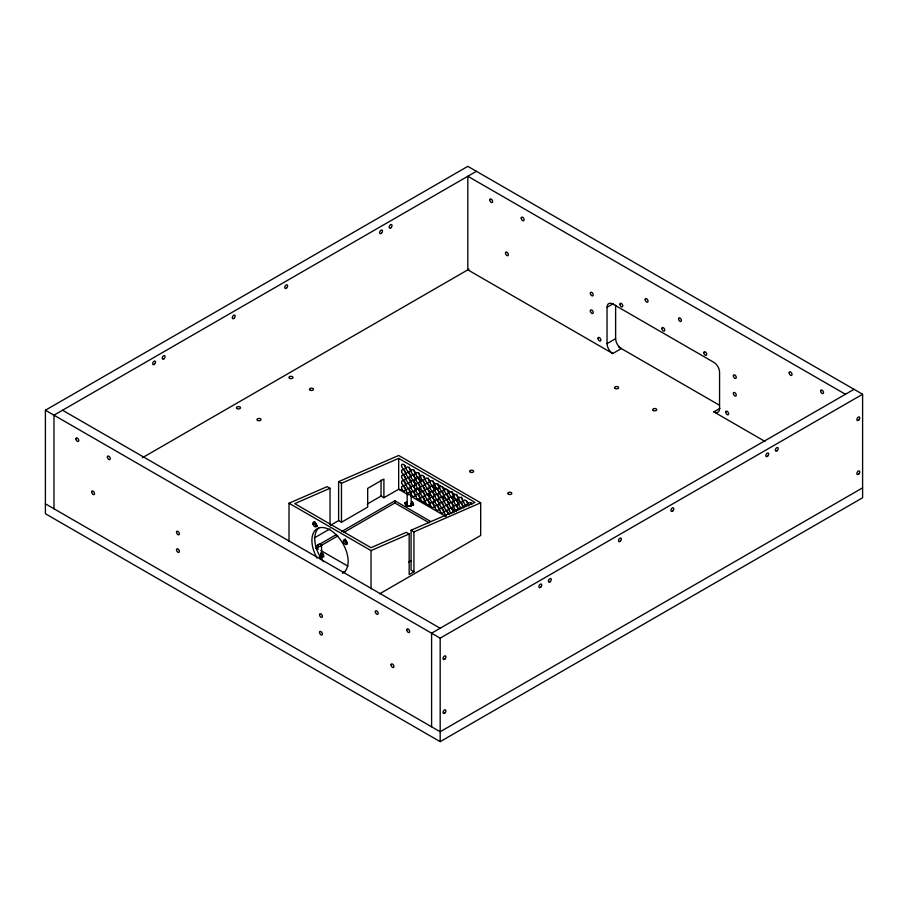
<?xml version="1.0" encoding="UTF-8"?>
<svg xmlns="http://www.w3.org/2000/svg" width="908" height="908" viewBox="0 0 908 908"><rect width="100%" height="100%" fill="white"/><g stroke="black" fill="none" stroke-linecap="round" stroke-linejoin="round"><path stroke-width="1.36" d="M45.4 503.826L45.4 513.735L440.176 741.654L862.6 497.766L862.6 394.265L467.824 166.346L45.4 410.234L45.4 503.826L440.176 731.746L862.6 487.857M476.405 171.306L53.981 415.183L53.981 508.775M142.397 457.734L469.039 269.143M615.624 305.122L615.624 338.661A8.093 4.676 60 0 0 621.344 348.57L612.764 353.53A8.093 4.676 60 0 1 607.043 343.621L607.043 307.279L613.172 303.749M607.043 343.621L615.624 338.661M330.591 525.233L338.605 520.602L341.465 522.259L367.683 507.118L367.683 488.402L383.902 479.038L383.902 497.754L381.042 496.109L367.138 504.133M314.202 537.99L330.024 528.865M383.902 497.754L398.68 489.23L403.685 491.001M315.984 546.332L336.607 534.415M341.465 531.623L394.866 500.785L430.415 521.317M315.984 548.534L318.402 547.127M320.83 545.731L337.821 535.924M343.894 532.417L394.866 502.987L429.189 522.804M406.966 502.76L404.866 503.974L404.866 502.873L406.966 501.659M320.683 557.773L323.827 555.957L322.68 553.471L320.535 553.142M413.469 504.201L413.469 505.302L412.311 501.727L413.469 504.201L410.325 506.017L406.024 505.359L404.866 502.873M408.816 562.097L411.245 560.69M413.935 571.802L411.074 570.156L411.074 530.249L413.935 531.895L413.935 571.802L409.168 574.56L409.168 533.972L406.307 532.315L371.02 547.683L294.737 503.645L330.024 488.277L330.024 524.665M379.555 593.855L480.684 535.47L480.684 502.816L398.68 455.476L338.605 481.637L338.605 520.602M765.024 441.436L713.847 411.88L719.976 408.35M854.019 389.316L431.595 633.194L431.595 726.786M45.4 410.234L440.176 638.154L862.6 394.265M289.016 541.509L289.016 503.236L327.164 486.631L330.024 488.277M338.605 481.637L341.465 483.294L398.68 458.37L474.963 502.419L411.074 530.249M289.016 503.236L371.02 550.589L409.168 533.972M413.935 531.895L480.684 502.816M320.535 554.243L322.68 554.572L323.827 557.058M454.772 498.072L450.652 497.278M430.937 495.314L426.817 494.531M445.238 498.072L441.118 497.278M459.539 500.819L455.419 500.036M451.832 513.145A2.701 1.555 60 0 1 449.312 510.33A2.701 1.555 60 0 1 450.652 508.287L456.372 510.353A2.701 1.555 60 0 0 457.36 507.39A2.701 1.555 60 0 0 454.17 506.006A2.701 1.555 60 0 0 455.895 510.148L456.372 510.353M450.652 508.287L451.128 508.491A2.701 1.555 60 0 1 452.854 512.634M422.515 501.886L426.363 503.838L422.753 502.011M427.282 504.644L431.13 506.596L427.52 504.757M845.439 394.265L467.824 176.254L467.824 269.846L612.764 353.53M618.62 347.004L719.159 405.047M407.159 494.122L398.68 489.23L398.68 458.37M410.791 496.222L445.907 516.493M315.995 547.74L318.447 549.158M320.899 550.566L347.866 566.138M62.561 410.234L440.176 628.245M454.976 494.474L451.367 492.136M450.209 491.716L446.6 489.378M445.442 488.969L441.833 486.631M440.675 486.211L437.066 483.873M431.811 485.212L436.816 489.23M417.271 476.768L421.391 480.741M415.841 484.69L414.286 482.318M440.176 638.154L440.176 741.654M411.131 493.611A2.701 1.555 60 0 0 414.286 496.54A2.701 1.555 60 0 0 413.537 492.386A2.701 1.555 60 0 0 411.131 493.611L411.211 504.655M407.159 493.634L407.159 506.028M406.024 505.359L406.024 506.46M394.866 500.785L394.866 502.987M381.042 480.06L381.042 496.109M371.02 550.589L371.02 588.861M341.465 483.294L341.465 522.259M322.68 553.471L322.68 554.572M321.568 545.39A2.02 1.169 0 0 1 318.538 546.4A2.02 1.169 0 0 1 318.538 544.38A2.02 1.169 0 0 1 321.568 545.39L321.568 557.773M317.074 558.045A25.617 14.789 60 0 1 317.437 528.569A25.617 14.789 60 0 1 343.145 544.028A25.617 14.789 60 0 1 342.429 573.3M406.58 506.176A2.701 1.555 0 0 1 406.761 505.03M411.767 505.302A2.701 1.555 0 0 0 411.642 505.12A2.701 1.555 0 0 0 411.074 504.644M320.91 556.15A2.701 1.555 0 0 1 322.068 558.023M345.29 571.643A25.617 14.789 60 0 1 343.53 572.312M323.498 561.712A25.617 14.789 60 0 1 318.924 527.843M347.412 543.699A2.701 1.555 60 0 1 345.097 541.497A2.701 1.555 60 0 1 345.403 538.887M317.312 526.061A2.701 1.555 60 0 1 314.985 524.631A2.701 1.555 60 0 1 314.474 521.703M448.098 512.929A2.701 1.555 60 0 1 447.496 511.737M438.984 507.935A2.701 1.555 60 0 1 437.781 505.336M443.535 510.444A2.701 1.555 60 0 1 442.548 508.083M448.983 508.344A2.701 1.555 60 0 1 448.518 507.935M448.098 507.424A2.701 1.555 60 0 1 447.496 506.233M424.456 499.434A2.701 1.555 60 0 1 423.48 497.073M453.512 510.909A2.701 1.555 60 0 1 452.263 508.991M429.904 497.334A2.701 1.555 60 0 1 428.417 495.223M434.444 499.899A2.701 1.555 60 0 1 433.014 497.073M438.984 502.43A2.701 1.555 60 0 1 437.781 499.831M419.905 496.926A2.701 1.555 60 0 1 418.713 494.327M434.444 494.383A2.701 1.555 60 0 1 433.014 491.569M424.456 493.929A2.701 1.555 60 0 1 423.48 491.569M471.751 504.394A2.701 1.555 60 0 1 471.15 502.578M415.365 494.383A2.701 1.555 60 0 1 413.935 491.569M453.512 499.888A2.701 1.555 60 0 1 452.082 497.073M448.983 497.323A2.701 1.555 60 0 1 447.496 495.223M462.603 499.434A2.701 1.555 60 0 1 461.616 497.073M438.984 496.926A2.701 1.555 60 0 1 437.781 494.327M429.904 491.818A2.701 1.555 60 0 1 428.417 489.718M468.051 502.839A2.701 1.555 60 0 1 466.564 500.728M458.052 507.935A2.701 1.555 60 0 1 456.849 505.336M443.535 493.929A2.701 1.555 60 0 1 442.548 491.569M448.983 502.839A2.701 1.555 60 0 1 447.496 500.728M453.512 505.404A2.701 1.555 60 0 1 452.082 502.578M443.535 504.939A2.701 1.555 60 0 1 442.548 502.578M462.603 504.939A2.701 1.555 60 0 1 461.616 502.578M458.052 502.43A2.701 1.555 60 0 1 456.849 499.831M443.535 499.434A2.701 1.555 60 0 1 442.548 497.073M434.444 505.404A2.701 1.555 60 0 1 433.014 502.578M419.905 485.916A2.701 1.555 60 0 1 418.736 483.601M410.836 491.818A2.701 1.555 60 0 1 409.349 489.718M458.052 496.926A2.701 1.555 60 0 1 456.849 494.327M448.983 491.818A2.701 1.555 60 0 1 447.496 489.718M419.905 491.421A2.701 1.555 60 0 1 418.713 488.81M429.904 502.839A2.701 1.555 60 0 1 428.417 500.728M453.512 494.383A2.701 1.555 60 0 1 452.082 491.569M438.984 491.421A2.701 1.555 60 0 1 437.781 488.81M415.365 488.879A2.701 1.555 60 0 1 413.969 486.359M424.456 488.425A2.701 1.555 60 0 1 423.764 487.278M443.535 488.425A2.701 1.555 60 0 1 442.843 487.278M434.444 488.879A2.701 1.555 60 0 1 433.037 486.359M429.904 486.313A2.701 1.555 60 0 1 428.531 484.52M438.984 485.916A2.701 1.555 60 0 1 437.804 483.601M434.444 483.374A2.701 1.555 60 0 1 433.037 480.854M424.456 482.92A2.701 1.555 60 0 1 423.764 481.773M410.836 486.313A2.701 1.555 60 0 1 409.463 484.52M419.905 480.411A2.701 1.555 60 0 1 418.736 478.096M429.904 480.809A2.701 1.555 60 0 1 428.27 478.096M415.365 483.374A2.701 1.555 60 0 1 413.969 480.854M424.456 477.415A2.701 1.555 60 0 1 423.764 476.269M405.388 488.425A2.701 1.555 60 0 1 404.696 487.278M410.836 480.809A2.701 1.555 60 0 1 409.202 478.096M415.365 477.869A2.701 1.555 60 0 1 413.969 475.349M419.905 474.907A2.701 1.555 60 0 1 418.736 472.591M410.836 469.799A2.701 1.555 60 0 1 409.202 467.087M405.388 482.92A2.701 1.555 60 0 1 404.696 481.773M415.365 472.364A2.701 1.555 60 0 1 413.969 469.833M410.836 475.304A2.701 1.555 60 0 1 409.202 472.591M405.388 477.415A2.701 1.555 60 0 1 404.696 476.269M405.388 471.91A2.701 1.555 60 0 1 404.696 470.753M405.388 466.406A2.701 1.555 60 0 1 404.696 465.248M320.91 555.049A2.701 1.555 0 0 1 322.192 556.638A2.701 1.555 0 0 1 320.127 557.909M408.418 506.131A2.701 1.555 0 0 0 410.087 506.108A2.701 1.555 0 0 0 411.835 504.394A2.701 1.555 0 0 0 411.642 504.019A2.701 1.555 0 0 0 410.825 503.407M407.147 503.611A2.701 1.555 0 0 0 406.5 504.882A2.701 1.555 0 0 0 406.693 505.268A2.701 1.555 0 0 0 408.089 506.074A2.701 1.555 0 0 0 408.418 506.142M347.424 543.211A4.041 2.338 60 0 1 345.415 539.874M317.267 525.88A4.041 2.338 60 0 1 314.815 521.805M319.31 556.343A4.041 2.338 60 0 1 319.832 557.206M320.036 557.671A4.041 2.338 60 0 1 320.433 559.044M446.361 515.653A2.701 1.555 60 0 1 444.455 512.396A2.701 1.555 60 0 1 446.282 511.204A2.701 1.555 60 0 1 448.257 514.405M463.704 507.89A2.701 1.555 60 0 1 464.124 505.586A2.701 1.555 60 0 1 466.349 506.539M458.756 509.74A2.701 1.555 60 0 1 461.139 508.832M407.976 493.475A2.701 1.555 60 0 1 406.341 489.934A2.701 1.555 60 0 1 408.691 489.571A2.701 1.555 60 0 1 410.03 493.158M468.891 506.04A2.701 1.555 60 0 1 468.8 502.884A2.701 1.555 60 0 1 471.502 504.337M453.989 512.487A2.701 1.555 60 0 1 456.372 511.59M449.312 514.473A2.701 1.555 60 0 1 450.005 513.769M607.043 307.279A8.093 4.676 60 0 1 612.764 303.976L713.847 362.337A8.093 4.676 60 0 1 719.567 372.246L719.567 408.577A8.093 4.676 60 0 1 713.847 411.88M411.211 505.756A2.02 1.169 0 0 1 410.938 506.335M407.431 506.335A2.02 1.169 0 0 1 407.159 505.756M320.978 556.672A2.02 1.169 0 0 1 321.296 558.079M421.391 489.809L417.044 488.981L421.391 489.809M417.986 499.252L421.596 501.091L417.986 499.252M407.749 494.463A2.02 1.169 0 0 0 411.131 493.941A2.02 1.169 0 0 0 408.657 492.511A2.02 1.169 0 0 0 407.749 494.463M343.428 541.509A2.701 1.555 60 0 0 346.584 544.437A2.701 1.555 60 0 0 345.834 540.283A2.701 1.555 60 0 0 343.428 541.509M312.908 523.893A2.701 1.555 60 0 0 316.075 526.822A2.701 1.555 60 0 0 315.314 522.668A2.701 1.555 60 0 0 312.908 523.893M439.733 510.126A2.701 1.555 60 0 0 442.9 513.054A2.701 1.555 60 0 0 442.139 508.911A2.701 1.555 60 0 0 439.733 510.126M430.199 504.621A2.701 1.555 60 0 0 433.354 507.549A2.701 1.555 60 0 0 432.605 503.407A2.701 1.555 60 0 0 430.199 504.621M444.5 507.379A2.701 1.555 60 0 0 447.667 510.307A2.701 1.555 60 0 0 446.906 506.153A2.701 1.555 60 0 0 444.5 507.379M439.733 504.621A2.701 1.555 60 0 0 442.9 507.549A2.701 1.555 60 0 0 442.139 503.407A2.701 1.555 60 0 0 439.733 504.621M434.966 501.874A2.701 1.555 60 0 0 438.121 504.803A2.701 1.555 60 0 0 437.372 500.649A2.701 1.555 60 0 0 434.966 501.874M425.432 496.37A2.701 1.555 60 0 0 428.587 499.298A2.701 1.555 60 0 0 427.838 495.144A2.701 1.555 60 0 0 425.432 496.37M420.665 493.611A2.701 1.555 60 0 0 423.82 496.54A2.701 1.555 60 0 0 423.071 492.386A2.701 1.555 60 0 0 420.665 493.611M458.801 504.621A2.701 1.555 60 0 0 461.968 507.549A2.701 1.555 60 0 0 461.207 503.407A2.701 1.555 60 0 0 458.801 504.621M430.199 499.116A2.701 1.555 60 0 0 433.354 502.045A2.701 1.555 60 0 0 432.605 497.902A2.701 1.555 60 0 0 430.199 499.116M444.5 501.874A2.701 1.555 60 0 0 447.667 504.803A2.701 1.555 60 0 0 446.906 500.649A2.701 1.555 60 0 0 444.5 501.874M411.131 488.107A2.701 1.555 60 0 0 414.286 491.035A2.701 1.555 60 0 0 413.537 486.881A2.701 1.555 60 0 0 411.131 488.107M449.267 504.621A2.701 1.555 60 0 0 452.434 507.549A2.701 1.555 60 0 0 451.673 503.407A2.701 1.555 60 0 0 449.267 504.621M454.034 501.874A2.701 1.555 60 0 0 457.201 504.803A2.701 1.555 60 0 0 456.44 500.649A2.701 1.555 60 0 0 454.034 501.874M425.432 501.874A2.701 1.555 60 0 0 428.587 504.803A2.701 1.555 60 0 0 427.838 500.649A2.701 1.555 60 0 0 425.432 501.874M434.966 507.379A2.701 1.555 60 0 0 438.121 510.307A2.701 1.555 60 0 0 437.372 506.153A2.701 1.555 60 0 0 434.966 507.379M444.5 496.37A2.701 1.555 60 0 0 447.667 499.298A2.701 1.555 60 0 0 446.906 495.144A2.701 1.555 60 0 0 444.5 496.37M439.733 493.611A2.701 1.555 60 0 0 442.9 496.54A2.701 1.555 60 0 0 442.139 492.386A2.701 1.555 60 0 0 439.733 493.611M449.267 499.116A2.701 1.555 60 0 0 452.434 502.045A2.701 1.555 60 0 0 451.673 497.89A2.701 1.555 60 0 0 449.267 499.116M439.733 499.116A2.701 1.555 60 0 0 442.9 502.045A2.701 1.555 60 0 0 442.139 497.89A2.701 1.555 60 0 0 439.733 499.116M434.966 496.37A2.701 1.555 60 0 0 438.121 499.298A2.701 1.555 60 0 0 437.372 495.144A2.701 1.555 60 0 0 434.966 496.37M463.568 501.874A2.701 1.555 60 0 0 466.735 504.803A2.701 1.555 60 0 0 465.974 500.649A2.701 1.555 60 0 0 463.568 501.874M458.801 499.116A2.701 1.555 60 0 0 461.968 502.045A2.701 1.555 60 0 0 461.207 497.89A2.701 1.555 60 0 0 458.801 499.116M415.898 496.37A2.701 1.555 60 0 0 419.053 499.298A2.701 1.555 60 0 0 418.304 495.144A2.701 1.555 60 0 0 415.898 496.37M420.665 499.116A2.701 1.555 60 0 0 423.82 502.045A2.701 1.555 60 0 0 423.071 497.902A2.701 1.555 60 0 0 420.665 499.116M401.586 488.107A2.701 1.555 60 0 0 404.752 491.035A2.701 1.555 60 0 0 404.003 486.881A2.701 1.555 60 0 0 401.586 488.107M411.131 477.097A2.701 1.555 60 0 0 414.286 480.026A2.701 1.555 60 0 0 413.537 475.871A2.701 1.555 60 0 0 411.131 477.097M406.353 468.834A2.701 1.555 60 0 0 409.519 471.763A2.701 1.555 60 0 0 408.77 467.62A2.701 1.555 60 0 0 406.353 468.834M401.586 482.602A2.701 1.555 60 0 0 404.752 485.53A2.701 1.555 60 0 0 404.003 481.376A2.701 1.555 60 0 0 401.586 482.602M415.898 490.865A2.701 1.555 60 0 0 419.053 493.793A2.701 1.555 60 0 0 418.304 489.639A2.701 1.555 60 0 0 415.898 490.865M430.199 493.611A2.701 1.555 60 0 0 433.354 496.54A2.701 1.555 60 0 0 432.605 492.386A2.701 1.555 60 0 0 430.199 493.611M454.034 496.37A2.701 1.555 60 0 0 457.201 499.286A2.701 1.555 60 0 0 456.44 495.144A2.701 1.555 60 0 0 454.034 496.37M411.131 471.593A2.701 1.555 60 0 0 414.286 474.521A2.701 1.555 60 0 0 413.537 470.367A2.701 1.555 60 0 0 411.131 471.593M430.199 488.107A2.701 1.555 60 0 0 433.354 491.035A2.701 1.555 60 0 0 432.605 486.881A2.701 1.555 60 0 0 430.199 488.107M425.432 485.349A2.701 1.555 60 0 0 428.587 488.277A2.701 1.555 60 0 0 427.838 484.134A2.701 1.555 60 0 0 425.432 485.349M449.267 493.611A2.701 1.555 60 0 0 452.434 496.54A2.701 1.555 60 0 0 451.673 492.386A2.701 1.555 60 0 0 449.267 493.611M434.966 490.853A2.701 1.555 60 0 0 438.121 493.782A2.701 1.555 60 0 0 437.372 489.639A2.701 1.555 60 0 0 434.966 490.853M430.199 482.602A2.701 1.555 60 0 0 433.354 485.53A2.701 1.555 60 0 0 432.605 481.376A2.701 1.555 60 0 0 430.199 482.602M434.966 485.349A2.701 1.555 60 0 0 438.121 488.277A2.701 1.555 60 0 0 437.372 484.134A2.701 1.555 60 0 0 434.966 485.349M425.432 490.853A2.701 1.555 60 0 0 428.587 493.782A2.701 1.555 60 0 0 427.838 489.639A2.701 1.555 60 0 0 425.432 490.853M425.432 479.844A2.701 1.555 60 0 0 428.587 482.772A2.701 1.555 60 0 0 427.838 478.63A2.701 1.555 60 0 0 425.432 479.844M439.733 488.107A2.701 1.555 60 0 0 442.9 491.035A2.701 1.555 60 0 0 442.139 486.881A2.701 1.555 60 0 0 439.733 488.107M444.5 490.853A2.701 1.555 60 0 0 447.667 493.782A2.701 1.555 60 0 0 446.906 489.639A2.701 1.555 60 0 0 444.5 490.853M420.665 482.602A2.701 1.555 60 0 0 423.82 485.53A2.701 1.555 60 0 0 423.071 481.376A2.701 1.555 60 0 0 420.665 482.602M420.665 488.107A2.701 1.555 60 0 0 423.82 491.035A2.701 1.555 60 0 0 423.071 486.881A2.701 1.555 60 0 0 420.665 488.107M420.665 477.097A2.701 1.555 60 0 0 423.82 480.026A2.701 1.555 60 0 0 423.071 475.871A2.701 1.555 60 0 0 420.665 477.097M415.898 474.339A2.701 1.555 60 0 0 419.053 477.267A2.701 1.555 60 0 0 418.304 473.125A2.701 1.555 60 0 0 415.898 474.339M415.898 485.349A2.701 1.555 60 0 0 419.053 488.277A2.701 1.555 60 0 0 418.304 484.134A2.701 1.555 60 0 0 415.898 485.349M411.131 482.602A2.701 1.555 60 0 0 414.286 485.53A2.701 1.555 60 0 0 413.537 481.376A2.701 1.555 60 0 0 411.131 482.602M406.353 485.349A2.701 1.555 60 0 0 409.519 488.277A2.701 1.555 60 0 0 408.77 484.134A2.701 1.555 60 0 0 406.353 485.349M401.586 466.088A2.701 1.555 60 0 0 404.752 469.016A2.701 1.555 60 0 0 404.003 464.862A2.701 1.555 60 0 0 401.586 466.088M406.353 474.339A2.701 1.555 60 0 0 409.519 477.267A2.701 1.555 60 0 0 408.77 473.125A2.701 1.555 60 0 0 406.353 474.339M415.898 479.844A2.701 1.555 60 0 0 419.053 482.772A2.701 1.555 60 0 0 418.304 478.63A2.701 1.555 60 0 0 415.898 479.844M406.353 479.844A2.701 1.555 60 0 0 409.519 482.772A2.701 1.555 60 0 0 408.77 478.63A2.701 1.555 60 0 0 406.353 479.844M401.586 471.593A2.701 1.555 60 0 0 404.752 474.521A2.701 1.555 60 0 0 404.003 470.367A2.701 1.555 60 0 0 401.586 471.593M401.586 477.097A2.701 1.555 60 0 0 404.752 480.026A2.701 1.555 60 0 0 404.003 475.871A2.701 1.555 60 0 0 401.586 477.097M154.474 364.267A2.02 1.169 -60 0 0 155.12 361.134A2.02 1.169 -60 0 0 152.726 363.257A2.02 1.169 -60 0 0 154.474 364.267M164.007 358.762A2.02 1.169 -60 0 0 164.654 355.63A2.02 1.169 -60 0 0 162.26 357.752A2.02 1.169 -60 0 0 164.007 358.762M381.428 233.243A2.02 1.169 -60 0 0 382.064 230.11A2.02 1.169 -60 0 0 379.669 232.232A2.02 1.169 -60 0 0 381.428 233.243M390.962 227.738A2.02 1.169 -60 0 0 391.598 224.605A2.02 1.169 -60 0 0 389.203 226.728A2.02 1.169 -60 0 0 390.962 227.738M234.094 318.299A2.02 1.169 -60 0 0 234.741 315.167A2.02 1.169 -60 0 0 232.346 317.289A2.02 1.169 -60 0 0 234.094 318.299M286.542 288.018A2.02 1.169 -60 0 0 287.189 284.885A2.02 1.169 -60 0 0 284.794 287.007A2.02 1.169 -60 0 0 286.542 288.018M319.548 614.75A2.02 1.169 60 0 0 321.693 617.429A2.02 1.169 60 0 0 321.693 614.568A2.02 1.169 60 0 0 319.548 614.75M319.548 632.377A2.02 1.169 60 0 0 321.693 635.044A2.02 1.169 60 0 0 321.693 632.184A2.02 1.169 60 0 0 319.548 632.377M176.515 549.794A2.02 1.169 60 0 0 178.66 552.461A2.02 1.169 60 0 0 178.66 549.601A2.02 1.169 60 0 0 176.515 549.794M176.515 532.179A2.02 1.169 60 0 0 178.66 534.846A2.02 1.169 60 0 0 178.66 531.986A2.02 1.169 60 0 0 176.515 532.179M375.333 611.731A2.02 1.169 60 0 0 377.478 614.398A2.02 1.169 60 0 0 377.478 611.538A2.02 1.169 60 0 0 375.333 611.731M406.795 629.891A2.02 1.169 60 0 0 408.941 632.558A2.02 1.169 60 0 0 408.941 629.698A2.02 1.169 60 0 0 406.795 629.891M391.064 664.849A2.02 1.169 60 0 0 393.209 667.528A2.02 1.169 60 0 0 393.209 664.667A2.02 1.169 60 0 0 391.064 664.849M75.909 438.859A2.02 1.169 60 0 0 78.054 441.526A2.02 1.169 60 0 0 78.054 438.666A2.02 1.169 60 0 0 75.909 438.859M107.382 457.03A2.02 1.169 60 0 0 109.528 459.698A2.02 1.169 60 0 0 109.528 456.837A2.02 1.169 60 0 0 107.382 457.03M91.651 491.988A2.02 1.169 60 0 0 93.796 494.656A2.02 1.169 60 0 0 93.796 491.796A2.02 1.169 60 0 0 91.651 491.988M645.191 299.572A2.02 1.169 60 0 0 647.336 302.239A2.02 1.169 60 0 0 647.336 299.379A2.02 1.169 60 0 0 645.191 299.572M678.56 318.844A2.02 1.169 60 0 0 680.705 321.511A2.02 1.169 60 0 0 680.705 318.651A2.02 1.169 60 0 0 678.56 318.844M820.639 390.962A2.02 1.169 60 0 0 822.784 393.629A2.02 1.169 60 0 0 822.784 390.769A2.02 1.169 60 0 0 820.639 390.962M789.177 372.791A2.02 1.169 60 0 0 791.322 375.469A2.02 1.169 60 0 0 791.322 372.609A2.02 1.169 60 0 0 789.177 372.791M505.495 253.06A2.02 1.169 60 0 0 507.64 255.727A2.02 1.169 60 0 0 507.64 252.867A2.02 1.169 60 0 0 505.495 253.06M489.764 199.93A2.02 1.169 60 0 0 491.909 202.597A2.02 1.169 60 0 0 491.909 199.737A2.02 1.169 60 0 0 489.764 199.93M521.226 218.102A2.02 1.169 60 0 0 523.371 220.769A2.02 1.169 60 0 0 523.371 217.909A2.02 1.169 60 0 0 521.226 218.102M590.359 293.25A2.02 1.169 60 0 0 592.504 295.917A2.02 1.169 60 0 0 592.504 293.057A2.02 1.169 60 0 0 590.359 293.25M590.359 310.865A2.02 1.169 60 0 0 592.504 313.532A2.02 1.169 60 0 0 592.504 310.672A2.02 1.169 60 0 0 590.359 310.865M619.914 304.259A2.02 1.169 60 0 0 622.059 306.927A2.02 1.169 60 0 0 622.059 304.066A2.02 1.169 60 0 0 619.914 304.259M661.875 328.48A2.02 1.169 60 0 0 664.02 331.148A2.02 1.169 60 0 0 664.02 328.287A2.02 1.169 60 0 0 661.875 328.48M597.986 338.389A2.02 1.169 60 0 0 600.131 341.056A2.02 1.169 60 0 0 600.131 338.196A2.02 1.169 60 0 0 597.986 338.389M725.764 412.164A2.02 1.169 60 0 0 727.91 414.831A2.02 1.169 60 0 0 727.91 411.971A2.02 1.169 60 0 0 725.764 412.164M733.392 393.436A2.02 1.169 60 0 0 735.537 396.115A2.02 1.169 60 0 0 735.537 393.255A2.02 1.169 60 0 0 733.392 393.436M733.392 375.821A2.02 1.169 60 0 0 735.537 378.488A2.02 1.169 60 0 0 735.537 375.628A2.02 1.169 60 0 0 733.392 375.821M703.836 352.701A2.02 1.169 60 0 0 705.981 355.369A2.02 1.169 60 0 0 705.981 352.508A2.02 1.169 60 0 0 703.836 352.701M444.829 659.083A2.02 1.169 -60 0 0 445.476 655.939A2.02 1.169 -60 0 0 443.081 658.062A2.02 1.169 -60 0 0 444.829 659.083M858.684 420.143A2.02 1.169 -60 0 0 859.32 417.01A2.02 1.169 -60 0 0 856.925 419.133A2.02 1.169 -60 0 0 858.684 420.143M444.829 713.03A2.02 1.169 -60 0 0 445.476 709.897A2.02 1.169 -60 0 0 443.081 712.02A2.02 1.169 -60 0 0 444.829 713.03M858.684 474.101A2.02 1.169 -60 0 0 859.32 470.968A2.02 1.169 -60 0 0 856.925 473.091A2.02 1.169 -60 0 0 858.684 474.101M540.669 587.238A2.02 1.169 -60 0 0 541.304 584.105A2.02 1.169 -60 0 0 538.921 586.227A2.02 1.169 -60 0 0 540.669 587.238M550.203 581.733A2.02 1.169 -60 0 0 550.85 578.6A2.02 1.169 -60 0 0 548.455 580.711A2.02 1.169 -60 0 0 550.203 581.733M767.612 456.202A2.02 1.169 -60 0 0 768.259 453.069A2.02 1.169 -60 0 0 765.864 455.192A2.02 1.169 -60 0 0 767.612 456.202M777.146 450.697A2.02 1.169 -60 0 0 777.793 447.565A2.02 1.169 -60 0 0 775.398 449.687A2.02 1.169 -60 0 0 777.146 450.697M620.289 541.259A2.02 1.169 -60 0 0 620.936 538.126A2.02 1.169 -60 0 0 618.541 540.249A2.02 1.169 -60 0 0 620.289 541.259M672.737 510.988A2.02 1.169 -60 0 0 673.373 507.856A2.02 1.169 -60 0 0 670.978 509.978A2.02 1.169 -60 0 0 672.737 510.988M615.147 388.488A2.02 1.169 0 0 0 618.541 387.966A2.02 1.169 0 0 0 616.055 386.536A2.02 1.169 0 0 0 615.147 388.488M653.295 410.507A2.02 1.169 0 0 0 656.677 409.985A2.02 1.169 0 0 0 654.203 408.555A2.02 1.169 0 0 0 653.295 410.507M470.628 472.353A2.02 1.169 0 0 0 473.658 471.343A2.02 1.169 0 0 0 470.628 470.333A2.02 1.169 0 0 0 470.628 472.353M508.775 494.372A2.02 1.169 0 0 0 511.806 493.362A2.02 1.169 0 0 0 508.775 492.352A2.02 1.169 0 0 0 508.775 494.372M257.566 420.415A2.02 1.169 0 0 0 260.948 419.893A2.02 1.169 0 0 0 258.474 418.463A2.02 1.169 0 0 0 257.566 420.415M237.067 408.577A2.02 1.169 0 0 0 240.45 408.055A2.02 1.169 0 0 0 237.975 406.625A2.02 1.169 0 0 0 237.067 408.577M289.924 378.488A2.02 1.169 0 0 0 292.966 377.478A2.02 1.169 0 0 0 289.924 376.468A2.02 1.169 0 0 0 289.924 378.488M310.434 390.326A2.02 1.169 0 0 0 313.464 389.316A2.02 1.169 0 0 0 310.434 388.306A2.02 1.169 0 0 0 310.434 390.326"/></g></svg>
